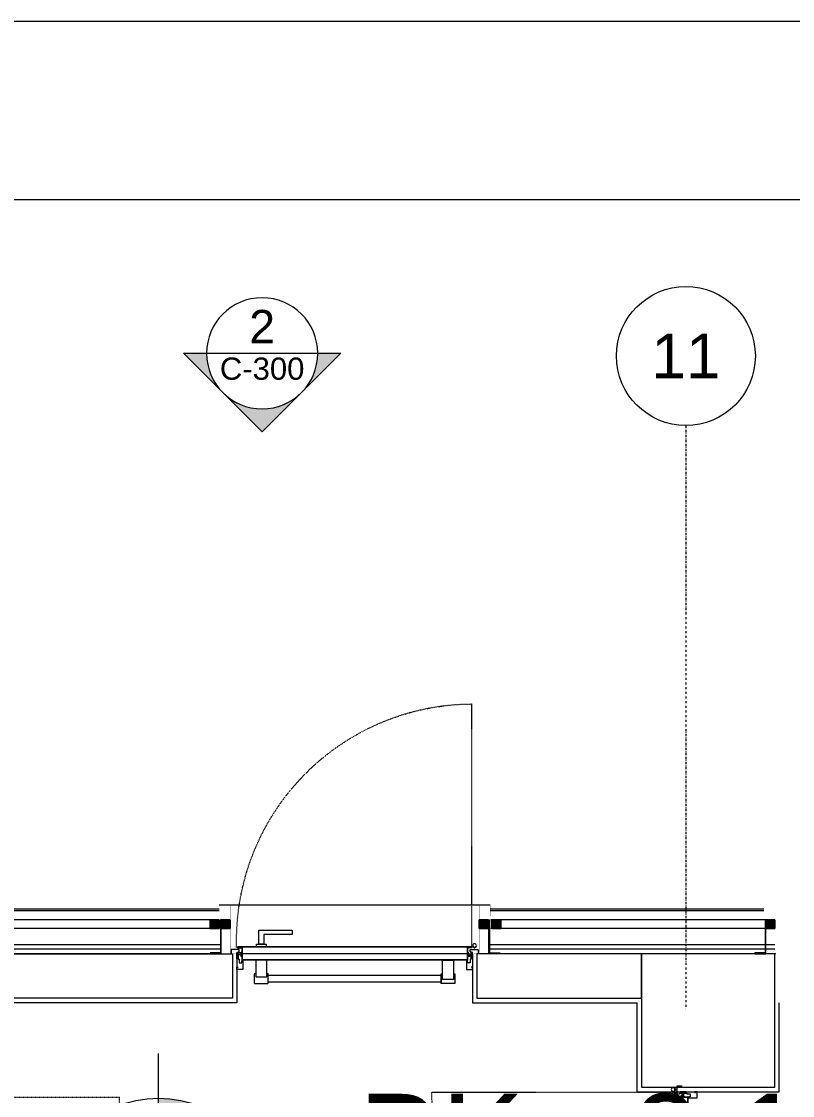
# Model space of a CAD drawing. Extents: x -9058 to 11890, y 0 to 6516.
# Drawn here: x 2886.2 to 3233, y 3722.1 to 4205 of the extents above; entities that cross this region are included whole.
import ezdxf
from ezdxf.enums import TextEntityAlignment as Align

# ---------------------------------------------------------------- set-up
doc = ezdxf.new("R2010")
doc.units = 0
doc.header["$MEASUREMENT"] = 0
for name, pattern in [('DASHDOT', [1, 0.5, -0.25, 0, -0.25]), ('DOT2', [0.125, 0, -0.125]), ('HIDDEN', [0.375, 0.25, -0.125])]:
    doc.linetypes.add(name, pattern=pattern)
doc.layers.get('0').update_dxf_attribs({"color": 9, "lineweight": 9})
for name, color, linetype, lineweight in [('00', 9, 'Continuous', 9), ('01', 9, 'Continuous', 9), ('06D', 9, 'Continuous', 9), ('10', 9, 'Continuous', 9), ('14', 9, 'Continuous', 9), ('20', 9, 'DOT2', 9), ('21', 9, 'Continuous', 9), ('21 @ 1 (1)', 9, 'Continuous', 9), ('21 @ 10 (1)', 9, 'Continuous', 9), ('21 @ 10 (2)', 9, 'Continuous', 9), ('21 @ 2 (1)', 9, 'Continuous', 9), ('21 @ 20', 9, 'Continuous', 9), ('21 @ 5 (1)', 9, 'Continuous', 9), ('21 @ 5 (2)', 9, 'Continuous', 9), ('24', 9, 'DASHDOT', 9), ('33', 9, 'BATTING', 9), ('40A', 9, 'Continuous', 9)]:
    doc.layers.add(name, color=color, linetype=linetype, lineweight=lineweight)
doc.styles.add('$1$Arial', font='arial.ttf', dxfattribs={"height": 2.5})
doc.styles.add('Arial', font='arial.ttf', dxfattribs={"height": 2.5})
doc.linetypes.add('BATTING', pattern='A,0.0001,-0.1,[134,ltypeshp.shx,S=0.1,R=0,X=-0.1,Y=0],-0.2,[134,ltypeshp.shx,S=0.1,R=180,X=0.1,Y=0],-0.1', length=0.4001)

# ---------------------------------------------------------------- blocks, each defined once
blk = doc.blocks.new('0a_elevationtarget-p')
h = blk.add_hatch(color=256)
h.paths.add_polyline_path([(2.5, 0, 0.414214), (0, 2.5), (0, 0)])
h.paths.add_polyline_path([(0, 0), (-2.5, 0, 0.414214), (0, -2.5)])
blk.add_line((0, -3.5), (0, 3.5))
blk.add_lwpolyline([(16.605, 0), (-4, 0)])
blk.add_circle((0, 0), 2.5)
at = {"layer": '40A'}
blk.add_lwpolyline([(-2.5, 0), (2.5, 0)], dxfattribs=at)
at = {"style": 'Arial'}
blk.add_attdef('BITMISKOT', text='', height=2, dxfattribs=at).set_placement((4.5, 0), align=Align.BOTTOM_LEFT)
blk.add_attdef('KABAKOT', text='', height=2, dxfattribs=at).set_placement((4.5, -0.592), align=Align.TOP_LEFT)
blk = doc.blocks.new('*U1258')
at = {"layer": '21 @ 1 (1)'}
blk.add_blockref('0a_elevationtarget-p', (2947.77, 3670.96), dxfattribs=at).add_auto_attribs({'BITMISKOT': 'BK +0.10', 'KABAKOT': 'KK -%%p0.00'})
at = {"layer": '21 @ 10 (1)', "xscale": 10, "yscale": 10, "zscale": 10}
blk.add_blockref('0a_elevationtarget-p', (2947.77, 3670.96), dxfattribs=at).add_auto_attribs({'BITMISKOT': 'BK +0.10', 'KABAKOT': 'KK -%%p0.00'})
at = {"layer": '21 @ 10 (2)', "xscale": 10, "yscale": 10, "zscale": 10}
blk.add_blockref('0a_elevationtarget-p', (2947.77, 3670.96), dxfattribs=at).add_auto_attribs({'BITMISKOT': 'BK +0.10', 'KABAKOT': 'KK -%%p0.00'})
at = {"layer": '21 @ 2 (1)', "xscale": 2, "yscale": 2, "zscale": 2}
blk.add_blockref('0a_elevationtarget-p', (2947.77, 3670.96), dxfattribs=at).add_auto_attribs({'BITMISKOT': 'BK +0.10', 'KABAKOT': 'KK -%%p0.00'})
at = {"layer": '21 @ 20', "xscale": 20, "yscale": 20, "zscale": 20}
blk.add_blockref('0a_elevationtarget-p', (2947.77, 3670.96), dxfattribs=at).add_auto_attribs({'BITMISKOT': 'BK +0.10', 'KABAKOT': 'KK -%%p0.00'})
at = {"layer": '21 @ 5 (1)', "xscale": 5, "yscale": 5, "zscale": 5}
blk.add_blockref('0a_elevationtarget-p', (2947.77, 3670.96), dxfattribs=at).add_auto_attribs({'BITMISKOT': 'BK +0.10', 'KABAKOT': 'KK -%%p0.00'})
at = {"layer": '21 @ 5 (2)', "xscale": 5, "yscale": 5, "zscale": 5}
blk.add_blockref('0a_elevationtarget-p', (2947.77, 3670.96), dxfattribs=at).add_auto_attribs({'BITMISKOT': 'BK +0.10', 'KABAKOT': 'KK -%%p0.00'})
blk = doc.blocks.new('p-s-profil')
at = {"layer": '10'}
blk.add_lwpolyline([(9, 15.3), (4.6, 15.3), (4.6, 0.4), (0, 0.4), (0, 0), (5, 0), (5, 14.9), (9, 14.9), (9, 15.3)], dxfattribs=at)
blk.add_lwpolyline([(9, 15.3), (4.6, 15.3), (4.6, 0.4), (0, 0.4), (0, 0), (5, 0), (5, 14.9), (9, 14.9), (9, 15.3)], dxfattribs=at)
blk = doc.blocks.new('p-kutu_profil_40x40')
h = blk.add_hatch(color=256)
h.dxf.hatch_style = 1
h.paths.add_polyline_path([(0, 0), (4, 0), (4, 4), (0, 4)])
h = blk.add_hatch(color=255)
h.dxf.hatch_style = 1
h.paths.add_polyline_path([(0, 0), (4, 0), (4, 4), (0, 4)])
blk.add_lwpolyline([(0, 0), (4, 0), (4, 4), (0, 4)], close=True)
at = {"layer": '10'}
for points in [[(0, 4), (4, 4), (4, 0), (0, 0)], [(0, 4), (4, 4), (4, 0), (0, 0)], [(0, 0), (4, 0), (4, 4), (0, 4)], [(0.3, 3.7), (3.7, 3.7), (3.7, 0.3), (0.3, 0.3)], [(0.3, 3.7), (3.7, 3.7), (3.7, 0.3), (0.3, 0.3)]]:
    blk.add_lwpolyline(points, close=True, dxfattribs=at)
blk = doc.blocks.new('p-yn_sackasa')
at = {"layer": '10'}
for points in [[(0.6, 3), (1, 3), (1, 4.5), (2.3, 4.5), (2.3, 3.7), (2.7, 3.7), (2.7, 7.6), (0, 7.6), (0, 6.5), (0.6, 6.5)], [(0.6, 3), (0.6, -0.4), (1.1, -0.4), (1.1, -1.4), (-2.6, -1.4), (-2.6, 0.5), (-2, 0.5)], [(0, 0), (0.6, 0), (0.6, 2.6), (0, 2.6), (0, 0)], [(0.3, 2.6), (0.3, 0)]]:
    blk.add_lwpolyline(points, dxfattribs=at)
blk = doc.blocks.new('K-YN-011')
at = {"layer": '06D'}
for points in [[(8.4, 9.2), (7.77, 9.2), (7.77, 13.7)], [(7.77, 13.7), (14.02, 13.7)], [(14.02, 13.7), (14.02, 9.2), (13.4, 9.2)], [(104.98, 13.57), (104.98, 9.2), (105.6, 9.2)], [(111.23, 13.57), (104.98, 13.57)], [(110.6, 9.2), (111.23, 9.2), (111.23, 13.57)], [(8.75, -2.8), (8.75, -4.05), (13.15, -4.05), (13.15, -2.8), (8.75, -2.8)], [(9.82, -4.05), (9.82, -10.42), (25.07, -10.42), (25.07, -8.55), (12.07, -8.55), (12.07, -8.55), (12.07, -4.05), (9.82, -4.05)]]:
    blk.add_lwpolyline(points, dxfattribs=at)
for points in [[(8.4, 11.7), (13.4, 11.7), (13.4, 3.2), (8.4, 3.2)], [(104.98, 12.95), (14.02, 12.95), (14.02, 9.95), (104.98, 9.95)], [(110.6, 11.7), (105.6, 11.7), (105.6, 3.2), (110.6, 3.2)]]:
    blk.add_lwpolyline(points, close=True, dxfattribs=at)
at = {"layer": '10', "ltscale": 10}
for p, q in [((1.15, 0.61), (2.15, 1.26)), ((1.15, 0.61), (2.15, 1.26)), ((2.15, 0.21), (1.15, 0.21)), ((2.15, 0.21), (1.15, 0.21)), ((2.15, 0.01), (1.15, 0.01)), ((2.15, 0.01), (1.15, 0.01)), ((2.15, 1.69), (2.15, 1.26)), ((2.45, 1.69), (2.15, 1.69)), ((2.15, 1.69), (2.15, 1.26)), ((2.45, 1.69), (2.15, 1.69)), ((2.15, 1.26), (2.15, -0.24)), ((2.15, 1.26), (2.15, -0.24)), ((115.6, 3.2), (2.4, 3.2)), ((2.45, -2.3), (2.4, 3.2)), ((2.45, -0.24), (2.45, 1.69)), ((115.6, -2.3), (115.6, 3.2)), ((115.6, 1.69), (115.6, 0.19)), ((115.9, 1.69), (115.6, 1.69)), ((115.6, 0.19), (115.6, -0.24)), ((115.9, 0.19), (115.9, 1.69)), ((115.9, 1.44), (116.9, 1.44)), ((115.9, 1.24), (116.9, 1.24)), ((116.9, 0.84), (115.9, 0.19)), ((115.9, -0.24), (115.9, 0.19)), ((0.4, -2.3), (2.45, -2.3)), ((117.6, -2.8), (0.4, -2.8)), ((2.15, -0.24), (2.45, -0.24)), ((2.15, -0.24), (2.45, -0.24)), ((115.6, -0.24), (115.9, -0.24)), ((117.6, -2.3), (115.6, -2.3))]:
    blk.add_line(p, q, dxfattribs=at)
at = {"layer": '10'}
for points in [[(0.4, -2.8), (0.4, -2.3)], [(117.6, -2.3), (117.6, -2.8)]]:
    blk.add_lwpolyline(points, dxfattribs=at)
at = {"layer": '10', "ltscale": 10}
blk.add_circle((118.95, -3.31), 0.843, dxfattribs=at)
blk.add_circle((118.95, -3.31), 0.843, dxfattribs=at)
at = {"layer": '20', "ltscale": 0.2}
blk.add_lwpolyline([(117.6, -2.8), (117.6, -122.8, -0.406805), (0.4, -2.8, 1)], format="xyb", dxfattribs=at)
blk.add_blockref('p-yn_sackasa', (0, 0))
at = {"xscale": -1}
blk.add_blockref('p-yn_sackasa', (118, 0), dxfattribs=at)
blk = doc.blocks.new('K-YN-012')
at = {"layer": '06D'}
for points in [[(22.5, 9.56), (21.87, 9.56), (21.87, 13.56, -0.414214), (22.25, 13.93), (27.75, 13.93, -0.414214), (28.12, 13.56), (28.12, 9.56), (27.5, 9.56)], [(111.5, 9.56), (112.12, 9.56), (112.12, 13.56, 0.414214), (111.75, 13.93), (106.25, 13.93, 0.414214), (105.87, 13.56), (105.87, 9.56), (106.5, 9.56)]]:
    blk.add_lwpolyline(points, format="xyb", dxfattribs=at)
for points in [[(22.5, 10.94), (27.5, 10.94), (27.5, 3.44), (22.5, 3.44)], [(105.87, 13.31), (28.12, 13.31), (28.12, 10.18), (105.87, 10.18)], [(111.5, 12.06), (106.5, 12.06), (106.5, 3.44), (111.5, 3.44)]]:
    blk.add_lwpolyline(points, close=True, dxfattribs=at)
for points in [[(22.8, -2.56), (22.8, -3.81), (27.2, -3.81), (27.2, -2.56), (22.8, -2.56)], [(23.87, -3.81), (23.87, -10.06), (38.87, -10.06), (38.87, -8.19), (26.12, -8.19), (26.12, -8.19), (26.12, -3.81), (23.87, -3.81)]]:
    blk.add_lwpolyline(points, dxfattribs=at)
at = {"layer": '10', "ltscale": 10}
for p, q in [((15, 0.68), (16, 1.33)), ((15, 0.68), (16, 1.33)), ((16, 0.28), (15, 0.28)), ((16, 0.28), (15, 0.28)), ((16, 0.08), (15, 0.08)), ((16, 0.08), (15, 0.08)), ((16, 1.76), (16, 1.33)), ((16.3, 1.76), (16, 1.76)), ((16, 1.76), (16, 1.33)), ((16.3, 1.76), (16, 1.76)), ((16, 1.33), (16, -0.17)), ((16, 1.33), (16, -0.17)), ((16.3, -2.19), (16.3, 3.34)), ((16.3, 1.33), (16.3, 1.76)), ((16.3, 1.33), (16.3, 1.76)), ((16.3, -0.17), (16.3, 1.33)), ((16.3, -0.17), (16.3, 1.33)), ((117.6, 3.44), (16.4, 3.44)), ((117.5, 3.29), (16.45, 3.29)), ((16.45, -2.29), (16.45, 3.29)), ((117.55, -2.29), (117.55, 3.24)), ((117.7, -2.19), (117.7, 3.34)), ((117.7, 1.76), (117.7, 0.26)), ((118, 1.76), (117.7, 1.76)), ((117.7, 0.26), (117.7, -0.17)), ((118, 0.26), (118, 1.76)), ((118, 1.51), (119, 1.51)), ((118, 1.31), (119, 1.31)), ((119, 0.91), (118, 0.26)), ((118, -0.17), (118, 0.26)), ((14.3, -2.46), (14.3, -2.34)), ((14.4, -2.24), (16.25, -2.24)), ((119.6, -2.56), (14.4, -2.56)), ((14.45, -2.41), (14.45, -2.39)), ((14.45, -2.39), (16.35, -2.39)), ((119.54, -2.41), (14.45, -2.41)), ((16, -0.17), (16.3, -0.17)), ((16, -0.17), (16.3, -0.17)), ((119.54, -2.39), (117.65, -2.39)), ((117.7, -0.17), (118, -0.17)), ((119.6, -2.24), (117.75, -2.24)), ((119.55, -2.41), (119.55, -2.39)), ((119.7, -2.46), (119.7, -2.34)), ((120.84, -2), (120.84, -2.43)), ((120.84, -2), (120.84, -2.43)), ((121.05, -2), (121.05, -2.43)), ((121.05, -2), (121.05, -2.43)), ((121.22, -2.16), (121.05, -2.16)), ((121.22, -2.16), (121.05, -2.16)), ((121.22, -2.16), (121.22, -2.29)), ((121.22, -2.16), (121.22, -2.29)), ((121.6, -2.73), (121.73, -2.62)), ((121.6, -2.73), (121.73, -2.62))]:
    blk.add_line(p, q, dxfattribs=at)
blk.add_circle((120.95, -3.26), 0.843, dxfattribs=at)
blk.add_circle((120.95, -3.26), 0.843, dxfattribs=at)
for centre, radius, start, end in [((16.44, 3.3), 0.141, 104.9271, 165.0729), ((117.5, 3.24), 0.05, 0, 90), ((117.6, 3.34), 0.1, 0, 90), ((14.4, -2.34), 0.1, 90, 180), ((14.4, -2.46), 0.1, 180, 270), ((14.45, -2.39), 0.005, 90, 180), ((14.45, -2.41), 0.005, 180, 270), ((16.25, -2.19), 0.05, 270, 0), ((16.35, -2.29), 0.1, 270, 0), ((117.65, -2.29), 0.1, 180, 270), ((117.75, -2.19), 0.05, 180, 270), ((119.54, -2.39), 0.005, 0, 90), ((119.54, -2.41), 0.005, 270, 360), ((119.6, -2.34), 0.1, 0, 90), ((119.6, -2.46), 0.1, 270, 0), ((120.42, -2.26), 0.302, 285.5524, 60.0315), ((120.42, -2.26), 0.302, 285.5524, 60.0315), ((120.42, -2.26), 0.428, 336.352, 37.621), ((120.42, -2.26), 0.428, 336.352, 37.621), ((120.95, -3.26), 1.01, 39.4092, 74.2861), ((120.95, -3.26), 1.01, 39.4092, 74.2861)]:
    blk.add_arc(centre, radius, start, end, dxfattribs=at)
at = {"layer": '20'}
blk.add_lwpolyline([(119.7, -2.35), (119.7, -111.8, -0.421209), (13.92, -2.35, 1)], format="xyb", dxfattribs=at)
at = {"layer": '33', "ltscale": 0.25}
blk.add_lwpolyline([(117.55, 0.48), (16.45, 0.48)], dxfattribs=at)
blk.add_blockref('p-yn_sackasa', (14, 0))
at = {"xscale": -1}
blk.add_blockref('p-yn_sackasa', (120, 0), dxfattribs=at)
blk = doc.blocks.new('K-YN-013')
at = {"layer": '06D'}
for points in [[(22.5, 9.56), (21.87, 9.56), (21.87, 13.56, -0.414214), (22.25, 13.93), (27.75, 13.93, -0.414214), (28.12, 13.56), (28.12, 9.56), (27.5, 9.56)], [(111.5, 9.56), (112.12, 9.56), (112.12, 13.56, 0.414214), (111.75, 13.93), (106.25, 13.93, 0.414214), (105.87, 13.56), (105.87, 9.56), (106.5, 9.56)]]:
    blk.add_lwpolyline(points, format="xyb", dxfattribs=at)
for points in [[(22.5, 10.94), (27.5, 10.94), (27.5, 3.44), (22.5, 3.44)], [(105.87, 13.31), (28.12, 13.31), (28.12, 10.18), (105.87, 10.18)], [(111.5, 12.06), (106.5, 12.06), (106.5, 3.44), (111.5, 3.44)]]:
    blk.add_lwpolyline(points, close=True, dxfattribs=at)
for points in [[(22.8, -2.56), (22.8, -3.81), (27.2, -3.81), (27.2, -2.56), (22.8, -2.56)], [(23.87, -3.81), (23.87, -10.06), (38.87, -10.06), (38.87, -8.19), (26.12, -8.19), (26.12, -8.19), (26.12, -3.81), (23.87, -3.81)]]:
    blk.add_lwpolyline(points, dxfattribs=at)
at = {"layer": '10', "ltscale": 10}
for p, q in [((15, 0.68), (16, 1.33)), ((15, 0.68), (16, 1.33)), ((16, 0.28), (15, 0.28)), ((16, 0.28), (15, 0.28)), ((16, 0.08), (15, 0.08)), ((16, 0.08), (15, 0.08)), ((16, 1.76), (16, 1.33)), ((16.3, 1.76), (16, 1.76)), ((16, 1.76), (16, 1.33)), ((16.3, 1.76), (16, 1.76)), ((16, 1.33), (16, -0.17)), ((16, 1.33), (16, -0.17)), ((16.3, -2.19), (16.3, 3.34)), ((16.3, 1.33), (16.3, 1.76)), ((16.3, 1.33), (16.3, 1.76)), ((16.3, -0.17), (16.3, 1.33)), ((16.3, -0.17), (16.3, 1.33)), ((117.6, 3.44), (16.4, 3.44)), ((117.5, 3.29), (16.45, 3.29)), ((16.45, -2.29), (16.45, 3.29)), ((117.55, -2.29), (117.55, 3.24)), ((117.7, -2.19), (117.7, 3.34)), ((117.7, 1.76), (117.7, 0.26)), ((118, 1.76), (117.7, 1.76)), ((117.7, 0.26), (117.7, -0.17)), ((118, 0.26), (118, 1.76)), ((118, 1.51), (119, 1.51)), ((118, 1.31), (119, 1.31)), ((119, 0.91), (118, 0.26)), ((118, -0.17), (118, 0.26)), ((14.3, -2.46), (14.3, -2.34)), ((14.4, -2.24), (16.25, -2.24)), ((119.6, -2.56), (14.4, -2.56)), ((14.45, -2.41), (14.45, -2.39)), ((14.45, -2.39), (16.35, -2.39)), ((119.54, -2.41), (14.45, -2.41)), ((16, -0.17), (16.3, -0.17)), ((16, -0.17), (16.3, -0.17)), ((119.54, -2.39), (117.65, -2.39)), ((117.7, -0.17), (118, -0.17)), ((119.6, -2.24), (117.75, -2.24)), ((119.55, -2.41), (119.55, -2.39)), ((119.7, -2.46), (119.7, -2.34)), ((120.84, -2), (120.84, -2.43)), ((120.84, -2), (120.84, -2.43)), ((121.05, -2), (121.05, -2.43)), ((121.05, -2), (121.05, -2.43)), ((121.22, -2.16), (121.05, -2.16)), ((121.22, -2.16), (121.05, -2.16)), ((121.22, -2.16), (121.22, -2.29)), ((121.22, -2.16), (121.22, -2.29)), ((121.6, -2.73), (121.73, -2.62)), ((121.6, -2.73), (121.73, -2.62))]:
    blk.add_line(p, q, dxfattribs=at)
blk.add_circle((120.95, -3.26), 0.843, dxfattribs=at)
blk.add_circle((120.95, -3.26), 0.843, dxfattribs=at)
for centre, radius, start, end in [((16.44, 3.3), 0.141, 104.9271, 165.0729), ((117.5, 3.24), 0.05, 0, 90), ((117.6, 3.34), 0.1, 0, 90), ((14.4, -2.34), 0.1, 90, 180), ((14.4, -2.46), 0.1, 180, 270), ((14.45, -2.39), 0.005, 90, 180), ((14.45, -2.41), 0.005, 180, 270), ((16.25, -2.19), 0.05, 270, 0), ((16.35, -2.29), 0.1, 270, 0), ((117.65, -2.29), 0.1, 180, 270), ((117.75, -2.19), 0.05, 180, 270), ((119.54, -2.39), 0.005, 0, 90), ((119.54, -2.41), 0.005, 270, 360), ((119.6, -2.34), 0.1, 0, 90), ((119.6, -2.46), 0.1, 270, 0), ((120.42, -2.26), 0.302, 285.5524, 60.0315), ((120.42, -2.26), 0.302, 285.5524, 60.0315), ((120.42, -2.26), 0.428, 336.352, 37.621), ((120.42, -2.26), 0.428, 336.352, 37.621), ((120.95, -3.26), 1.01, 39.4092, 74.2861), ((120.95, -3.26), 1.01, 39.4092, 74.2861)]:
    blk.add_arc(centre, radius, start, end, dxfattribs=at)
at = {"layer": '20'}
blk.add_lwpolyline([(119.7, -2.35), (119.7, -111.8, -0.421209), (13.92, -2.35, 1)], format="xyb", dxfattribs=at)
at = {"layer": '33', "ltscale": 0.25}
blk.add_lwpolyline([(117.55, 0.48), (16.45, 0.48)], dxfattribs=at)
blk.add_blockref('p-yn_sackasa', (14, 0))
at = {"xscale": -1}
blk.add_blockref('p-yn_sackasa', (120, 0), dxfattribs=at)
blk = doc.blocks.new('0_exteriorelevation1')
h = blk.add_hatch(color=256)
h.paths.add_polyline_path([(7.071, 0), (0, 7.071), (-7.071, 0)])
h.paths.add_polyline_path([(5, 0, 1), (-5, 0)], flags=17)
blk.add_lwpolyline([(7.071, 0), (0, 7.071), (-7.071, 0), (7.071, 0)])
blk.add_lwpolyline([(7.071, 0), (0, 7.071), (-7.071, 0), (7.071, 0)])
blk.add_circle((0, 0), 5)
at = {"style": 'Arial'}
blk.add_attdef('KESITADI', text='', height=3, dxfattribs=at).set_placement((0, 0), align=Align.BOTTOM_CENTER)
blk.add_attdef('PAFTAADI', text='', height=2, dxfattribs=at).set_placement((0, -0.5), align=Align.TOP_CENTER)
blk = doc.blocks.new('$0$0_aks')
at = {"linetype": 'Continuous'}
blk.add_circle((0, 0), 3.125, dxfattribs=at)
at = {"style": '$1$Arial'}
blk.add_attdef('AKS', text='', height=2.5, dxfattribs=at).set_placement((0, 0), align=Align.MIDDLE_CENTER)
blk = doc.blocks.new('AKS')
at = {"layer": '24', "ltscale": 2}
blk.add_lwpolyline([(3165.06, 4008.37), (3165.06, 3745.87)], dxfattribs=at)
at = {"layer": '24'}
ref = blk.add_blockref('$0$0_aks', (3165.06, 4039.62), dxfattribs=dict(at, xscale=10, yscale=10, zscale=10))
ref.add_attrib('AKS', '11', dxfattribs={"layer": '0', "height": 20, "style": '$1$Arial'}).set_placement((3165.06, 4039.62), align=Align.MIDDLE_CENTER)

msp = doc.modelspace()

# ---------------------------------------------------------------- linework, layer by layer
at = {"layer": '00'}
for points in [[(2535.06, 3785.87), (2981.06, 3785.87), (2981.06, 3765.87), (2805.06, 3765.87), (2805.06, 3725.87), (2790.06, 3725.87), (2790.06, 3765.87), (2535.06, 3765.87), (2535.06, 3785.87)], [(3155.06, 3785.87), (3155.06, 3785.87), (3091.06, 3785.87), (3091.06, 3765.87), (3165.06, 3765.87), (3165.06, 3785.87)]]:
    msp.add_lwpolyline(points, dxfattribs=at)
at = {"layer": '01'}
msp.add_lwpolyline([(3165.06, 3725.87), (3225.06, 3725.87), (3225.06, 3785.87), (3165.06, 3785.87)], close=True, dxfattribs=at)
at = {"layer": '06D'}
for points in [[(2975.06, 3807.87), (3097.06, 3807.87)], [(2975.06, 3801.17), (2229.46, 3801.17)], [(3223.71, 3801.17), (3097.36, 3801.17)], [(2975.06, 3797.17), (2229.46, 3797.17)], [(3223.71, 3797.17), (3097.36, 3797.17)], [(2975.66, 3789.87), (2475.06, 3789.87)], [(2971.06, 3785.87), (2476.72, 3785.87)], [(2983.06, 3785.87), (2983.06, 3763.87), (2807.06, 3763.87), (2807.06, 3723.87), (2788.06, 3723.87), (2788.06, 3763.87), (2537.06, 3763.87)], [(3225.06, 3789.87), (3096.76, 3789.87)], [(3225.46, 3785.87), (3101.36, 3785.87)]]:
    msp.add_lwpolyline(points, dxfattribs=at)
at = {"layer": '10'}
for points in [[(2975.06, 3805.87), (2230.06, 3805.87)], [(2975.06, 3805.17), (2230.06, 3805.17)], [(3220.06, 3805.87), (3097.06, 3805.87)], [(3220.06, 3805.17), (3097.06, 3805.17)]]:
    msp.add_lwpolyline(points, dxfattribs=at)
at = {"layer": '10', "const_width": 0.1}
for points in [[(2973.06, 3802.87), (2975.06, 3802.87), (2975.06, 3807.87), (2980.06, 3807.87), (2980.06, 3785.87), (2982.41, 3785.87)], [(3099.06, 3802.87), (3097.06, 3802.87), (3097.06, 3807.87), (3092.06, 3807.87), (3092.06, 3785.87), (3089.71, 3785.87)]]:
    msp.add_lwpolyline(points, dxfattribs=at)
at = {"layer": '14'}
msp.add_lwpolyline([(3089.06, 3785.87), (3089.06, 3763.87), (3163.06, 3763.87), (3163.06, 3723.87), (3227.06, 3723.87), (3227.06, 3763.87)], dxfattribs=at)
at = {"layer": '33', "ltscale": 0.2, "flags": 128}
for points in [[(2975.66, 3787.87), (2475.06, 3787.87)], [(3225.06, 3787.87), (3096.76, 3787.87)]]:
    msp.add_lwpolyline(points, dxfattribs=at)
at = {"layer": '40A'}
for points in [[(5945, 4205), (0, 4205), (0, 0), (5945, 0)], [(5405.06, 80), (80, 80), (80, 4125), (5405.06, 4125)]]:
    msp.add_lwpolyline(points, close=True, dxfattribs=at)

# ---------------------------------------------------------------- block references
for name, p in [('AKS', (20, 15)), ('p-s-profil', (2971.06, 3785.87)), ('p-kutu_profil_40x40', (2971.06, 3797.17)), ('p-kutu_profil_40x40', (2976.06, 3797.17)), ('p-kutu_profil_40x40', (3092.06, 3797.17)), ('p-kutu_profil_40x40', (3097.76, 3797.17)), ('p-s-profil', (3216.06, 3785.87)), ('p-kutu_profil_40x40', (3221.06, 3797.17))]:
    msp.add_blockref(name, p)
at = {"xscale": -1}
msp.add_blockref('p-s-profil', (3101.36, 3785.87), dxfattribs=at)
at = {"layer": '10', "xscale": -1}
for name, p, rotation in [('K-YN-013', (2969.06, 3786.37), 180), ('K-YN-012', (3182.56, 3603.87), 270)]:
    msp.add_blockref(name, p, dxfattribs=dict(at, rotation=rotation))
at = {"layer": '10', "rotation": 90.00000000000004}
msp.add_blockref('K-YN-011', (2807.56, 3603.87), dxfattribs=at)
at = {"layer": '21'}
ref = msp.add_blockref('0_exteriorelevation1', (2994.44, 4055.81), dxfattribs=dict(at, xscale=-5, yscale=5, zscale=5, rotation=180))
ref.add_attrib('KESITADI', '2', dxfattribs={"layer": '0', "height": 15, "style": 'Arial'}).set_placement((2994.44, 4055.81), align=Align.BOTTOM_CENTER)
ref.add_attrib('PAFTAADI', 'C-300', dxfattribs={"layer": '0', "height": 10, "style": 'Arial'}).set_placement((2994.44, 4053.92), align=Align.TOP_CENTER)
at = {"layer": '21', "color": 6, "linetype": 'HIDDEN'}
msp.add_blockref('*U1258', (0, 0), dxfattribs=at)

doc.saveas('drawing.dxf')
